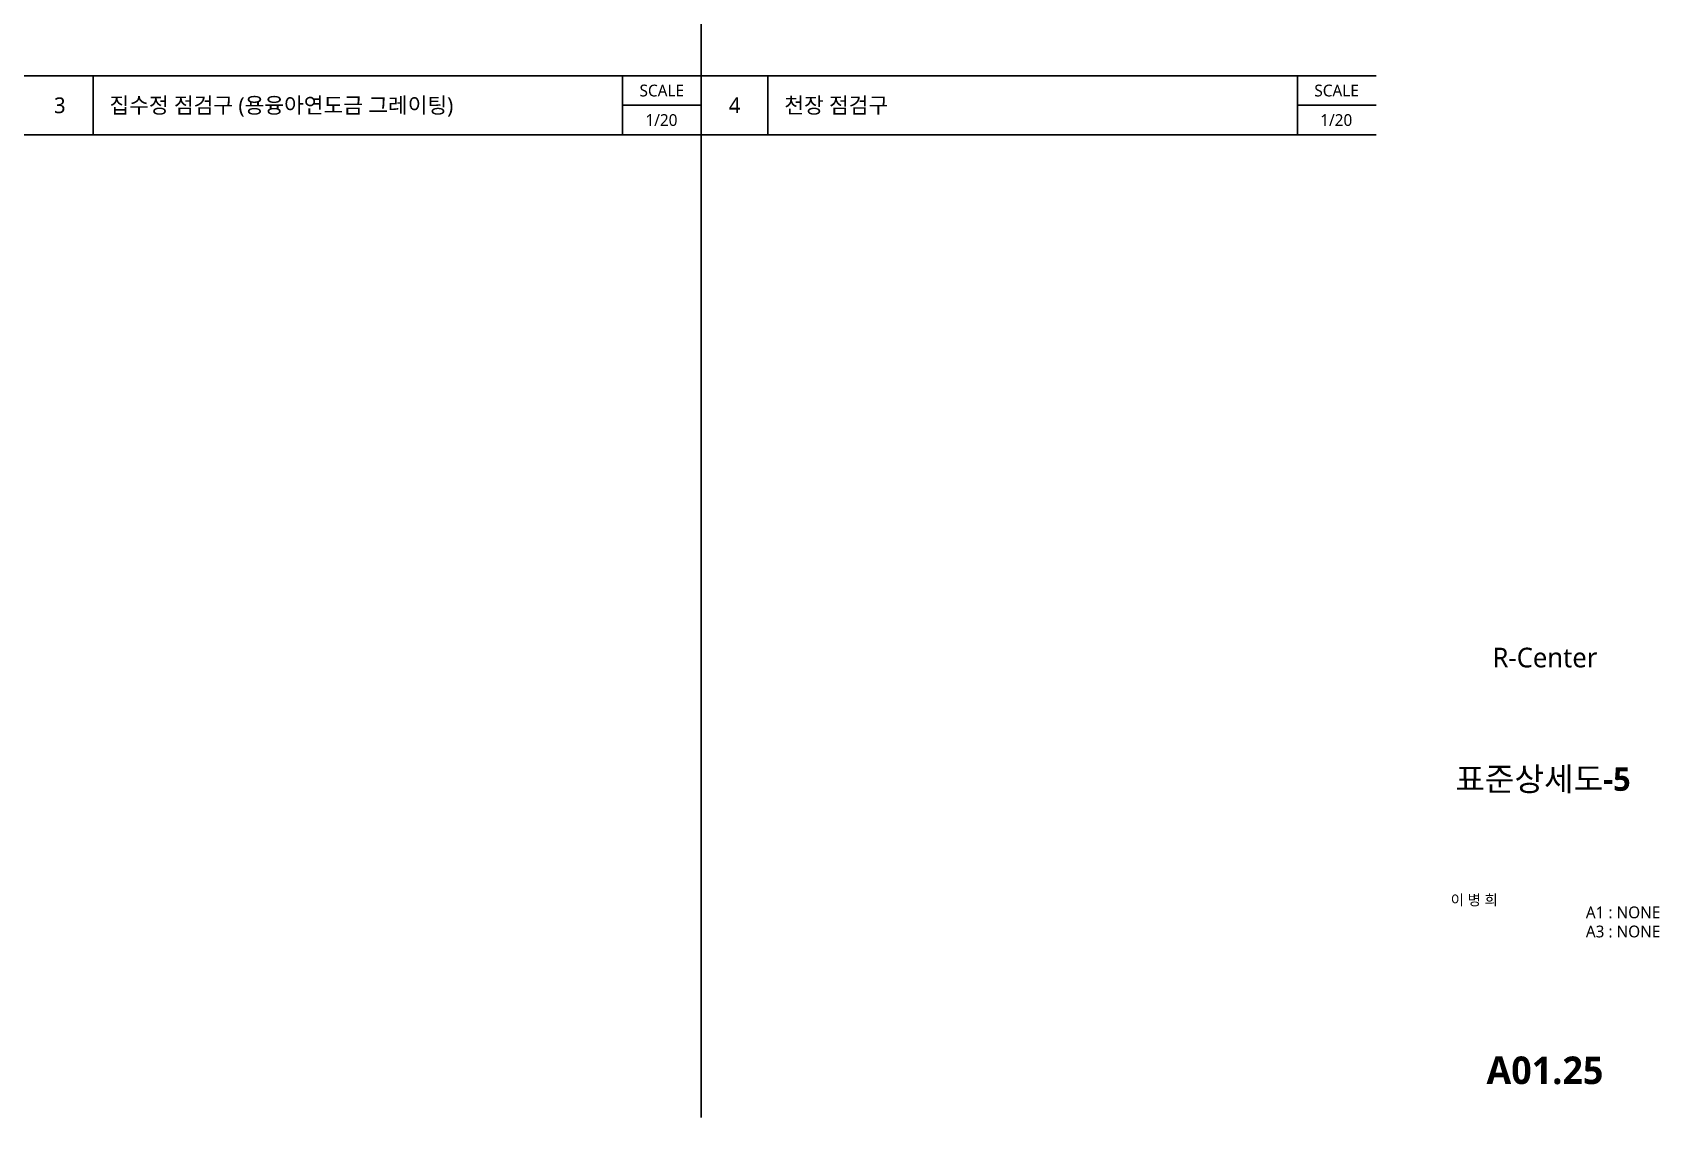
# Model space of a CAD drawing. Header units: millimetres. Extents: x 465 to 41696, y 198 to 5730.
# Drawn here: x 37556 to 41696, y 210 to 2970 of the extents above; entities that cross this region are included whole.
import ezdxf
from ezdxf.enums import TextEntityAlignment as Align

# ---------------------------------------------------------------- set-up
doc = ezdxf.new("R2010")
doc.units = ezdxf.units.MM
doc.header["$LTSCALE"] = 200
for name, color, linetype in [('3', 3, 'Continuous'), ('TABLE', 7, 'Continuous'), ('TEXT', 3, 'Continuous'), ('XR-SHEET$0$TITLE', 7, 'Continuous'), ('XR-SHEET$1$SHT', 5, 'Continuous'), ('XR-SHEET$1$TEXT', 3, 'Continuous')]:
    doc.layers.add(name, color=color, linetype=linetype)
doc.styles.add('GAUN', font='malgun.ttf')
doc.styles.add('XR-SHEET$0$굴림체(옥산)', font='GulimChe.ttf')
doc.styles.add('맑은고딕b', font='malgunbd.ttf')
doc.styles.add('스타일1', font='malgun.ttf')

# ---------------------------------------------------------------- blocks, each defined once
blk = doc.blocks.new('XR-SHEET$0$TITLE')
at = {"layer": 'XR-SHEET$0$TITLE', "true_color": 0x000000, "style": 'XR-SHEET$0$굴림체(옥산)'}
for tag, height, p in [('동명칭', 6, (776.77, -457.26)), ('SCALE-A1', 3, (797.5, -522)), ('SCALE-A3', 3, (797.5, -527)), ('DATA', 3, (797.5, -540))]:
    blk.add_attdef(tag, text='', height=height, dxfattribs=at).set_placement(p, align=Align.MIDDLE)
for tag, height, p in [('TITLE1', 6, (776.5, -479.4)), ('TITLE4', 6, (776.5, -484.39)), ('TITLE2', 6, (776.5, -489)), ('TITLE5', 6, (776.5, -493.99)), ('TITLE3', 6, (776.5, -498.7)), ('NAME-1', 3, (760.16, -517.5)), ('NAME-2', 3, (760.16, -526.5)), ('A0.00', 7, (776.5, -561))]:
    blk.add_attdef(tag, text='', height=height, dxfattribs=at).set_placement(p, align=Align.MIDDLE_CENTER)

msp = doc.modelspace()

# ---------------------------------------------------------------- linework, layer by layer
at = {"layer": '3'}
for p, q in [((39257.5, 5730), (39257.5, 210)), ((40975, 2710), (34105, 2710))]:
    msp.add_line(p, q, dxfattribs=at)
at = {"layer": 'TABLE', "color": 4}
for p, q in [((40975, 2860), (34105, 2860)), ((37710, 2860), (37710, 2710)), ((39057.5, 2860), (39057.5, 2710)), ((39427.5, 2860), (39427.5, 2710)), ((40775, 2860), (40775, 2710)), ((39057.5, 2785), (39257.5, 2785)), ((40775, 2785), (40975, 2785))]:
    msp.add_line(p, q, dxfattribs=at)

# ---------------------------------------------------------------- block references
at = {"layer": 'TEXT'}
ref = msp.add_blockref('XR-SHEET$0$TITLE', (33640, 0), dxfattribs=dict(at, xscale=10, yscale=10, zscale=10))
ref.add_attrib('TITLE2', '표준상세도-5', dxfattribs={"layer": 'XR-SHEET$1$SHT', "color": 4, "true_color": 0x000004, "height": 60, "style": '맑은고딕b'}).set_placement((41400, 1070.9), align=Align.MIDDLE_CENTER)
ref.add_attrib('NAME-1', '이 병 희', dxfattribs={"layer": 'XR-SHEET$1$TEXT', "color": 3, "true_color": 0x000003, "height": 27, "style": 'GAUN'}).set_placement((41165, 763.3, 137.7), align=Align.MIDDLE_LEFT)
ref.add_attrib('SCALE-A1', 'A1 : NONE', dxfattribs={"layer": 'XR-SHEET$1$SHT', "color": 3, "true_color": 0x000003, "height": 30, "style": 'GAUN'}).set_placement((41603.9, 731.7), align=Align.MIDDLE_CENTER)
ref.add_attrib('SCALE-A3', 'A3 : NONE', dxfattribs={"layer": 'XR-SHEET$1$SHT', "color": 3, "true_color": 0x000003, "height": 30, "style": 'GAUN'}).set_placement((41603.9, 683.1), align=Align.MIDDLE_CENTER)
ref.add_attrib('A0.00', 'A01.25', dxfattribs={"layer": 'XR-SHEET$1$SHT', "color": 4, "true_color": 0x000004, "height": 70, "style": '맑은고딕b'}).set_placement((41405, 330), align=Align.MIDDLE_CENTER)

# ---------------------------------------------------------------- texts
at = {"layer": 'TEXT', "style": '스타일1'}
for s, p in [('SCALE', (39157.2, 2822.5)), ('SCALE', (40874.7, 2822.5)), ('1/20', (39156.3, 2747.4)), ('1/20', (40873.8, 2747.4))]:
    msp.add_text(s, height=30, dxfattribs=at).set_placement(p, align=Align.MIDDLE_CENTER)
at = {"layer": 'TEXT', "color": 6, "style": '스타일1'}
for s, p in [('3', (37625, 2785)), ('4', (39342.5, 2785))]:
    msp.add_text(s, height=40, dxfattribs=at).set_placement(p, align=Align.MIDDLE_CENTER)
at = {"layer": 'TEXT', "style": '스타일1'}
for s, p in [('집수정 점검구 (용융아연도금 그레이팅)', (37751.5, 2765)), ('천장 점검구 ', (39469, 2765))]:
    msp.add_text(s, height=40, dxfattribs=at).set_placement(p)
at = {"layer": 'TEXT', "color": 3, "style": '스타일1'}
msp.add_text('R-Center', height=50, dxfattribs=at).set_placement((41405, 1380), align=Align.MIDDLE_CENTER)

doc.saveas('drawing.dxf')
